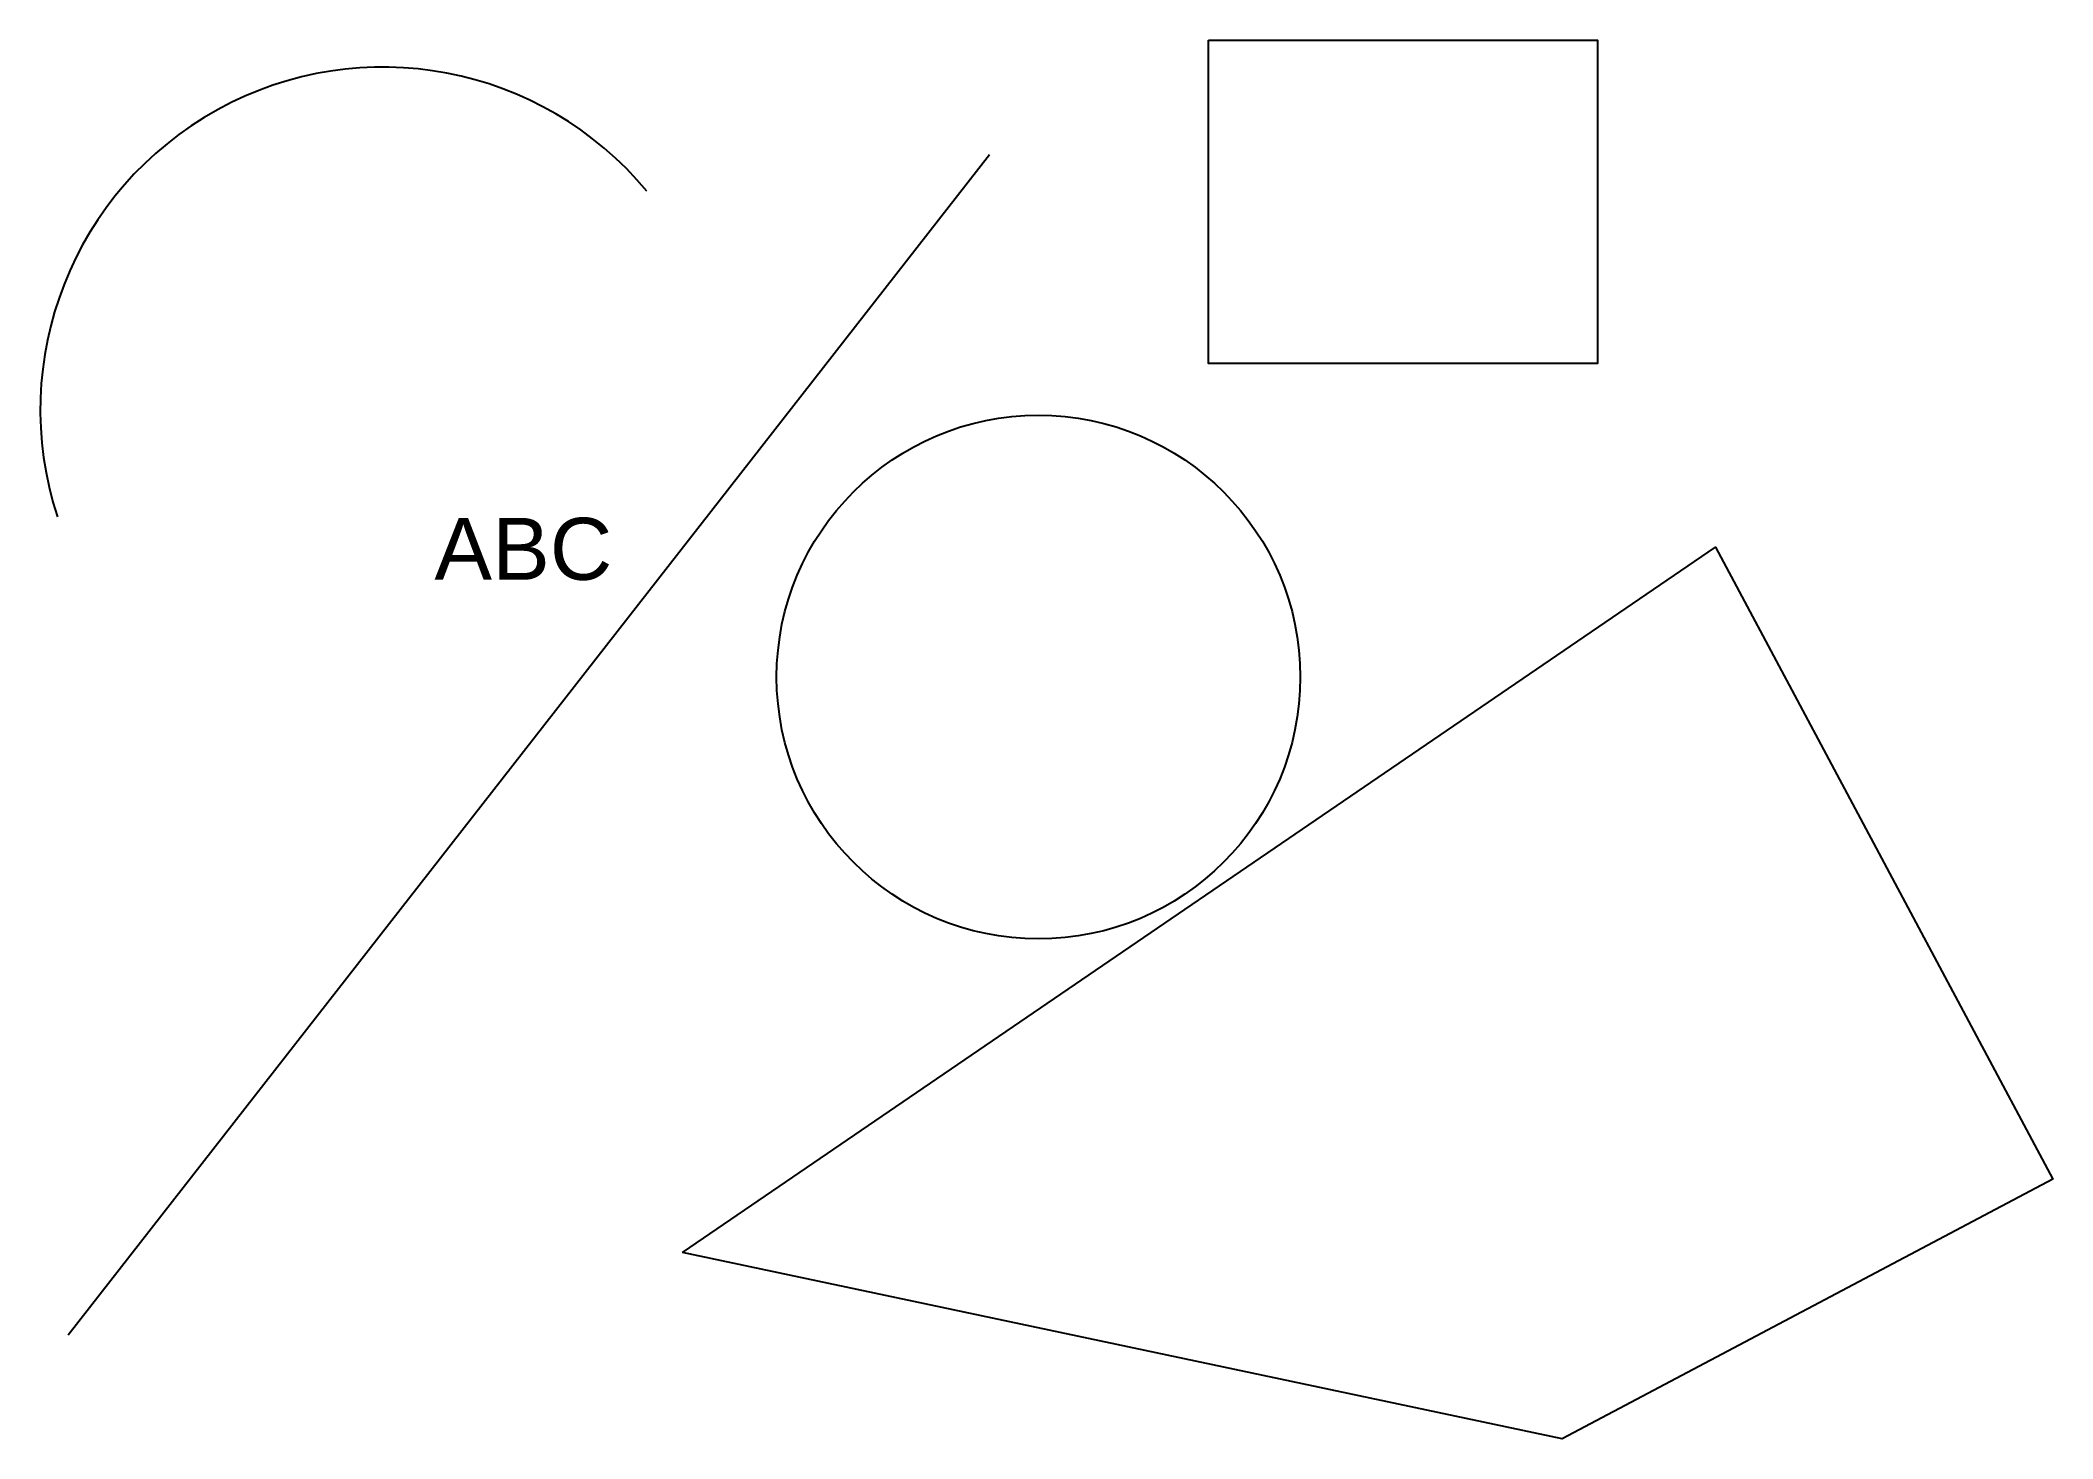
# Model space of a CAD drawing. Header units: inches. Extents: x 22.15 to 28.64, y 7.71 to 12.22.
import ezdxf

# ---------------------------------------------------------------- set-up
doc = ezdxf.new("R2010")
doc.units = ezdxf.units.IN
doc.header["$MEASUREMENT"] = 0
doc.styles.get("Standard").update_dxf_attribs({"font": 'arial.ttf'})

msp = doc.modelspace()

# ---------------------------------------------------------------- linework, layer by layer
msp.add_line((22.2387, 8.0425), (25.2128, 11.851))
for points in [[(25.919, 12.2196), (27.1751, 12.2196), (27.1751, 11.177), (25.919, 11.177)], [(24.2213, 8.3079), (27.5558, 10.5834), (28.6445, 8.5438), (27.0609, 7.7067)]]:
    msp.add_lwpolyline(points, close=True)
msp.add_circle((25.3704, 10.1645), 0.8451)
msp.add_arc((23.2545, 11.0268), 1.1062, 39.6176, 198.16202)

# ---------------------------------------------------------------- texts
at = {"insert": (23.4204, 10.6784), "char_height": 0.2, "attachment_point": 1}
msp.add_mtext_dynamic_manual_height_columns('ABC', width=1.547691, gutter_width=1, heights=[0], dxfattribs=at)

doc.saveas('drawing.dxf')
